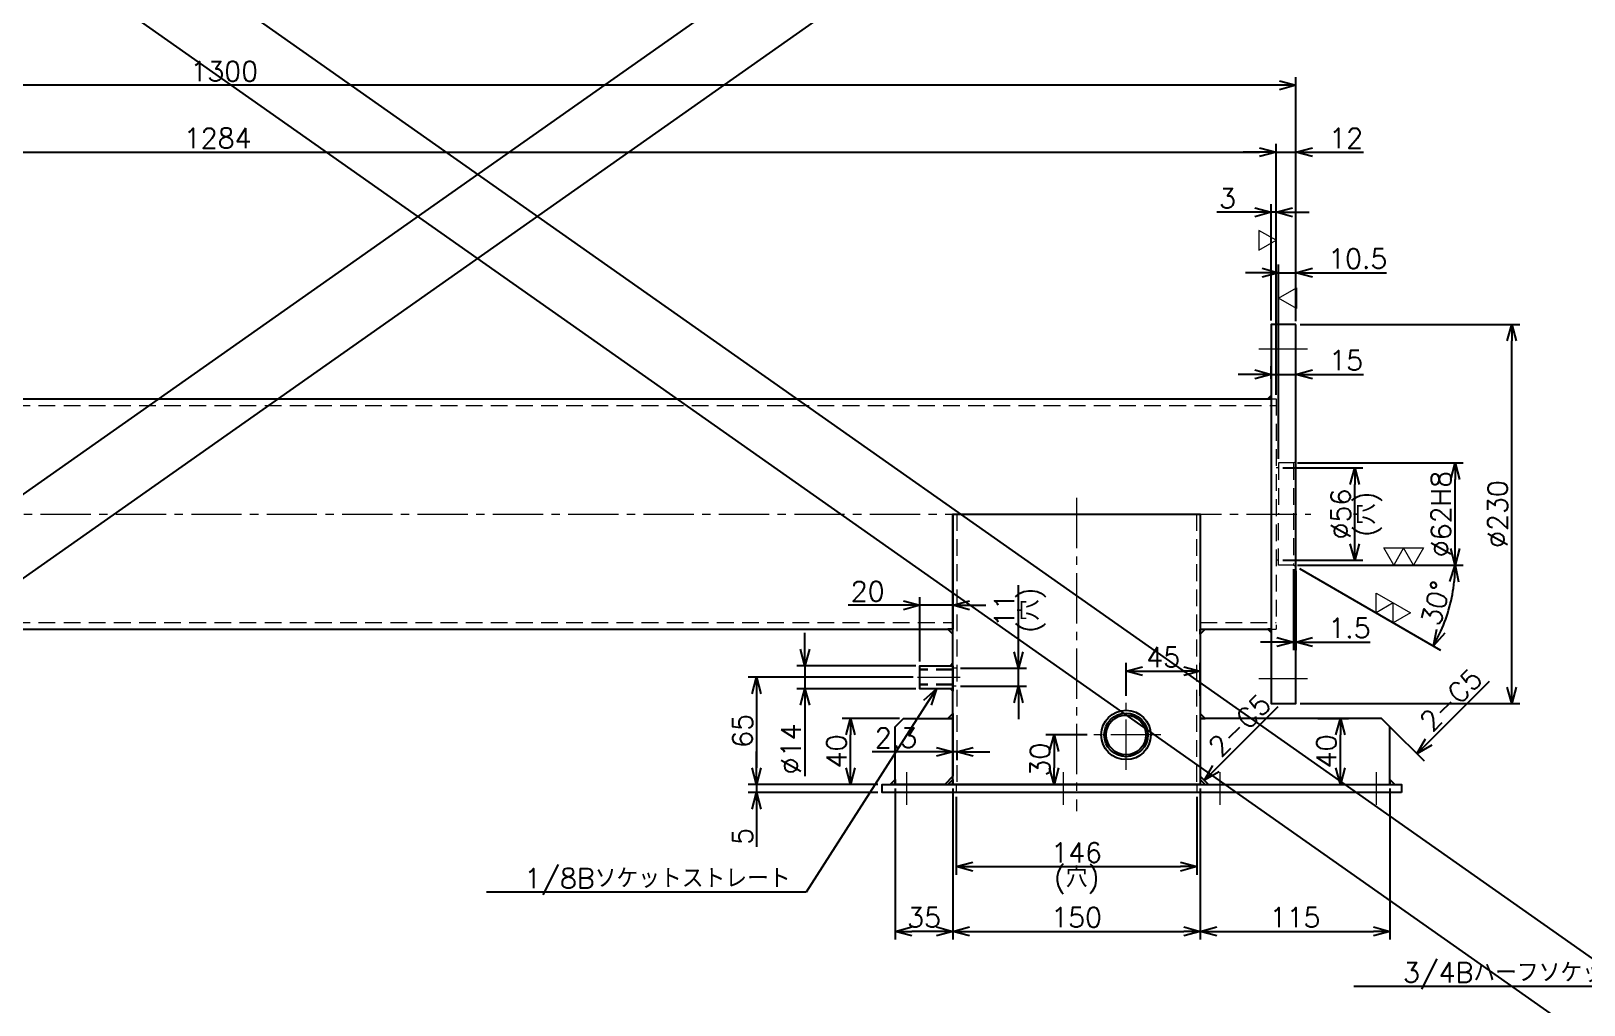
# Model space of a CAD drawing. Header units: millimetres. Extents: x 0 to 4931, y -34 to 1655.
# Drawn here: x 905 to 1847, y 375 to 966 of the extents above; entities that cross this region are included whole.
import ezdxf
from ezdxf import colors
from ezdxf.entities.mleader import LeaderData, LeaderLine
from ezdxf.enums import TextEntityAlignment as Align
from ezdxf.math import Vec2, Vec3

# ---------------------------------------------------------------- set-up
doc = ezdxf.new("R2010")
doc.units = ezdxf.units.MM
doc.header["$LTSCALE"] = 1.6
doc.header["$PDMODE"] = 99
doc.header["$PDSIZE"] = 1
doc.linetypes.add('CENTER2', pattern=[28.575, 19.05, -3.175, 3.175, -3.175])
doc.linetypes.add('HIDDEN', pattern=[9.525, 6.35, -3.175])
for name, color, linetype, lineweight in [('04_HIDDEN', 2, 'HIDDEN', 13), ('05_CENTER', 4, 'CENTER2', 13), ('07_寸法線', 3, 'Continuous', 9), ('08_DIM', 3, 'Continuous', 13)]:
    doc.layers.add(name, color=color, linetype=linetype, lineweight=lineweight)
doc.styles.add('KSS_TXT', font='txt.shx', dxfattribs={"bigfont": 'extfont2.shx'})
doc.styles.get("Standard").update_dxf_attribs({"font": 'txt.shx', "bigfont": 'extfont2.shx'})
doc.dimstyles.new('KSS_DIM', dxfattribs={"dimscale": 4, "dimtxt": 3, "dimasz": 2.5, "dimexe": 1.25, "dimexo": 0.625, "dimtad": 1, "dimdsep": 46, "dimtxsty": 'KSS_TXT', "dimblk": 'OPEN30', "dimcen": 0, "dimazin": 2, "dimtfac": 0.75, "dimtmove": 0, "dimatfit": 3, "dimldrblk": 'OPEN30', "dimfxl": 1.25, "dimtolj": 1, "dimarcsym": 0})

# ---------------------------------------------------------------- blocks, each defined once
blk = doc.blocks.new('A$C4DCA1887')
at = {"color": 0}
for radius in [15, 13.22, 12.06]:
    blk.add_circle((0, 0), radius, dxfattribs=at)
at = {"layer": '05_CENTER'}
for p, q in [((0, -21.19), (0, 21.19)), ((21.19, 0), (-21.19, 0))]:
    blk.add_line(p, q, dxfattribs=at)
blk = doc.blocks.new('A$C134A5B0D')
at = {"color": 3}
for points in [[(-7, 0), (-8.5, 0), (-7, -1.5), (-7, -1.5)], [(7, 0), (8.5, 0), (7, -1.5), (7, -1.5)]]:
    blk.add_lwpolyline(points, close=True, dxfattribs=at)
at = {"color": 0}
blk.add_lwpolyline([(-7, 0), (7, 0), (7, -20), (-7, -20)], close=True, dxfattribs=at)
at = {"layer": '04_HIDDEN'}
for p, q in [((-5.5, 2), (-5.5, 0)), ((-4.86, 0), (-4.86, -20)), ((-4.28, 0), (-4.28, -20)), ((4.28, 0), (4.28, -20)), ((4.86, 0), (4.86, -20)), ((5.5, 2), (5.5, 0))]:
    blk.add_line(p, q, dxfattribs=at)
at = {"layer": '05_CENTER'}
blk.add_line((0, -21.57), (0, 4.36), dxfattribs=at)
blk = doc.blocks.new('_Open30')
at = {"color": 0, "linetype": 'ByBlock', "lineweight": -2}
for p, q in [((-1, 0.268), (0, 0)), ((0, 0), (-1, -0.268)), ((0, 0), (-1, 0))]:
    blk.add_line(p, q, dxfattribs=at)
blk = doc.blocks.new('*D158')
at = {"layer": '08_DIM', "color": 0, "lineweight": -2, "transparency": 16777216}
for p, q in [((376.46, 745.01), (376.46, 897.15)), ((1660.46, 745.01), (1660.46, 897.15)), ((386.46, 892.15), (1650.46, 892.15))]:
    blk.add_line(p, q, dxfattribs=at)
at = {"layer": 'Defpoints', "color": 0, "transparency": 16777216}
for p in [(1660.46, 892.15), (376.46, 742.51), (1660.46, 742.51)]:
    blk.add_point(p, dxfattribs=at)
at = {"layer": '08_DIM', "color": 0, "lineweight": -2, "transparency": 16777216, "xscale": 10, "yscale": 10, "zscale": 10, "rotation": 180}
blk.add_blockref('_Open30', (376.46, 892.15), dxfattribs=at)
at = {"layer": '08_DIM', "color": 0, "lineweight": -2, "transparency": 16777216, "xscale": 10, "yscale": 10, "zscale": 10}
blk.add_blockref('_Open30', (1660.46, 892.15), dxfattribs=at)
at = {"layer": '08_DIM', "color": 0, "transparency": 16777216, "insert": (1018.46, 900.65), "char_height": 12, "attachment_point": 5, "style": 'KSS_TXT'}
blk.add_mtext('\\A1;1284', dxfattribs=at)
blk = doc.blocks.new('*D159')
at = {"layer": '08_DIM', "color": 0, "lineweight": -2, "transparency": 16777216}
for p, q in [((1660.46, 745.01), (1660.46, 897.15)), ((1672.46, 790.11), (1672.46, 897.15)), ((1650.46, 892.15), (1640.46, 892.15)), ((1660.46, 892.15), (1672.46, 892.15)), ((1682.46, 892.15), (1713.46, 892.15))]:
    blk.add_line(p, q, dxfattribs=at)
at = {"layer": 'Defpoints', "color": 0, "transparency": 16777216}
for p in [(1672.46, 892.15), (1672.46, 787.61), (1660.46, 742.51)]:
    blk.add_point(p, dxfattribs=at)
at = {"layer": '08_DIM', "color": 0, "lineweight": -2, "transparency": 16777216, "xscale": 10, "yscale": 10, "zscale": 10}
blk.add_blockref('_Open30', (1660.46, 892.15), dxfattribs=at)
at = {"layer": '08_DIM', "color": 0, "lineweight": -2, "transparency": 16777216, "xscale": 10, "yscale": 10, "zscale": 10, "rotation": 180}
blk.add_blockref('_Open30', (1672.46, 892.15), dxfattribs=at)
at = {"layer": '08_DIM', "color": 0, "transparency": 16777216, "insert": (1702.96, 900.65), "char_height": 12, "attachment_point": 5, "style": 'KSS_TXT'}
blk.add_mtext('\\A1;12', dxfattribs=at)
blk = doc.blocks.new('*D160')
at = {"layer": '08_DIM', "color": 0, "lineweight": -2, "transparency": 16777216}
for p, q in [((1647.46, 757.35), (1637.46, 757.35)), ((1657.46, 754.64), (1657.46, 762.35)), ((1657.46, 757.35), (1672.46, 757.35)), ((1672.46, 754.64), (1672.46, 762.35)), ((1682.46, 757.35), (1713.46, 757.35))]:
    blk.add_line(p, q, dxfattribs=at)
at = {"layer": 'Defpoints', "color": 0, "transparency": 16777216}
for p in [(1672.46, 757.35), (1657.46, 752.14), (1672.46, 752.14)]:
    blk.add_point(p, dxfattribs=at)
at = {"layer": '08_DIM', "color": 0, "lineweight": -2, "transparency": 16777216, "xscale": 10, "yscale": 10, "zscale": 10}
blk.add_blockref('_Open30', (1657.46, 757.35), dxfattribs=at)
at = {"layer": '08_DIM', "color": 0, "lineweight": -2, "transparency": 16777216, "xscale": 10, "yscale": 10, "zscale": 10, "rotation": 180}
blk.add_blockref('_Open30', (1672.46, 757.35), dxfattribs=at)
at = {"layer": '08_DIM', "color": 0, "transparency": 16777216, "insert": (1702.96, 765.86), "char_height": 12, "attachment_point": 5, "style": 'KSS_TXT'}
blk.add_mtext('\\A1;15', dxfattribs=at)
blk = doc.blocks.new('*D161')
at = {"layer": '08_DIM', "color": 0, "lineweight": -2, "transparency": 16777216}
for p, q in [((372.46, 780.11), (372.46, 937.71)), ((1662.46, 932.71), (382.46, 932.71)), ((1672.46, 790.11), (1672.46, 937.71))]:
    blk.add_line(p, q, dxfattribs=at)
at = {"layer": 'Defpoints', "color": 0, "transparency": 16777216}
for p in [(372.46, 932.71), (1672.46, 787.61), (372.46, 777.61)]:
    blk.add_point(p, dxfattribs=at)
at = {"layer": '08_DIM', "color": 0, "lineweight": -2, "transparency": 16777216, "xscale": 10, "yscale": 10, "zscale": 10, "rotation": 180}
blk.add_blockref('_Open30', (372.46, 932.71), dxfattribs=at)
at = {"layer": '08_DIM', "color": 0, "lineweight": -2, "transparency": 16777216, "xscale": 10, "yscale": 10, "zscale": 10}
blk.add_blockref('_Open30', (1672.46, 932.71), dxfattribs=at)
at = {"layer": '08_DIM', "color": 0, "transparency": 16777216, "insert": (1022.46, 941.21), "char_height": 12, "attachment_point": 5, "style": 'KSS_TXT'}
blk.add_mtext('\\A1;1300', dxfattribs=at)
blk = doc.blocks.new('*D163')
at = {"layer": '08_DIM', "color": 0, "lineweight": -2, "transparency": 16777216}
for p, q in [((1664.46, 700.61), (1713.16, 700.61)), ((1708.16, 654.61), (1708.16, 690.61)), ((1664.46, 644.61), (1713.16, 644.61))]:
    blk.add_line(p, q, dxfattribs=at)
at = {"layer": 'Defpoints', "color": 0, "transparency": 16777216}
for p in [(1661.96, 700.61), (1708.16, 700.61), (1661.96, 644.61)]:
    blk.add_point(p, dxfattribs=at)
at = {"layer": '08_DIM', "color": 0, "lineweight": -2, "transparency": 16777216, "xscale": 10, "yscale": 10, "zscale": 10}
for p, rotation in [((1708.16, 700.61), 90), ((1708.16, 644.61), 270)]:
    blk.add_blockref('_Open30', p, dxfattribs=dict(at, rotation=rotation))
at = {"layer": '08_DIM', "color": 0, "transparency": 16777216, "char_height": 12, "attachment_point": 5, "rotation": 90, "style": 'KSS_TXT'}
for s, insert in [('\\A1;%%C56', (1699.65, 672.61)), ('\\A1;(穴)', (1716.66, 672.61))]:
    blk.add_mtext(s, dxfattribs=dict(at, insert=insert))
blk = doc.blocks.new('*D164')
at = {"layer": '08_DIM', "color": 0, "lineweight": -2, "transparency": 16777216}
for p, q in [((1673.46, 703.61), (1774.02, 703.61)), ((1769.02, 651.61), (1769.02, 693.61)), ((1673.46, 641.61), (1774.02, 641.61))]:
    blk.add_line(p, q, dxfattribs=at)
at = {"layer": 'Defpoints', "color": 0, "transparency": 16777216}
for p in [(1670.96, 703.61), (1769.02, 703.61), (1670.96, 641.61)]:
    blk.add_point(p, dxfattribs=at)
at = {"layer": '08_DIM', "color": 0, "lineweight": -2, "transparency": 16777216, "xscale": 10, "yscale": 10, "zscale": 10}
for p, rotation in [((1769.02, 703.61), 90), ((1769.02, 641.61), 270)]:
    blk.add_blockref('_Open30', p, dxfattribs=dict(at, rotation=rotation))
at = {"layer": '08_DIM', "color": 0, "transparency": 16777216, "insert": (1760.52, 672.61), "char_height": 12, "attachment_point": 5, "rotation": 90, "style": 'KSS_TXT'}
blk.add_mtext('\\A1;%%C62H8', dxfattribs=at)
blk = doc.blocks.new('*D165')
at = {"layer": '08_DIM', "color": 0, "lineweight": -2, "transparency": 16777216}
for p, q in [((1674.96, 787.61), (1808.34, 787.61)), ((1803.34, 567.61), (1803.34, 777.61)), ((1674.96, 557.61), (1808.34, 557.61))]:
    blk.add_line(p, q, dxfattribs=at)
at = {"layer": 'Defpoints', "color": 0, "transparency": 16777216}
for p in [(1672.46, 787.61), (1803.34, 787.61), (1672.46, 557.61)]:
    blk.add_point(p, dxfattribs=at)
at = {"layer": '08_DIM', "color": 0, "lineweight": -2, "transparency": 16777216, "xscale": 10, "yscale": 10, "zscale": 10}
for p, rotation in [((1803.34, 787.61), 90), ((1803.34, 557.61), 270)]:
    blk.add_blockref('_Open30', p, dxfattribs=dict(at, rotation=rotation))
at = {"layer": '08_DIM', "color": 0, "transparency": 16777216, "insert": (1794.84, 672.61), "char_height": 12, "attachment_point": 5, "rotation": 90, "style": 'KSS_TXT'}
blk.add_mtext('\\A1;%%C230', dxfattribs=at)
blk = doc.blocks.new('*D166')
at = {"layer": '08_DIM', "color": 0, "lineweight": -2, "transparency": 16777216}
for p, q in [((1657.46, 790.11), (1657.46, 860.66)), ((1660.46, 745.01), (1660.46, 860.66)), ((1647.46, 855.66), (1624.46, 855.66)), ((1660.46, 855.66), (1657.46, 855.66)), ((1670.46, 855.66), (1680.46, 855.66))]:
    blk.add_line(p, q, dxfattribs=at)
at = {"layer": 'Defpoints', "color": 0, "transparency": 16777216}
for p in [(1657.46, 855.66), (1657.46, 787.61), (1660.46, 742.51)]:
    blk.add_point(p, dxfattribs=at)
at = {"layer": '08_DIM', "color": 0, "lineweight": -2, "transparency": 16777216, "xscale": 10, "yscale": 10, "zscale": 10}
blk.add_blockref('_Open30', (1657.46, 855.66), dxfattribs=at)
at = {"layer": '08_DIM', "color": 0, "lineweight": -2, "transparency": 16777216, "xscale": 10, "yscale": 10, "zscale": 10, "rotation": 180}
blk.add_blockref('_Open30', (1660.46, 855.66), dxfattribs=at)
at = {"layer": '08_DIM', "color": 0, "transparency": 16777216, "insert": (1630.96, 864.16), "char_height": 12, "attachment_point": 5, "style": 'KSS_TXT'}
blk.add_mtext('\\A1;3', dxfattribs=at)
blk = doc.blocks.new('*D167')
at = {"layer": '08_DIM', "color": 0, "lineweight": -2, "transparency": 16777216}
for p, q in [((1670.96, 639.11), (1670.96, 589.96)), ((1672.46, 638.24), (1672.46, 589.96)), ((1660.96, 594.96), (1650.96, 594.96)), ((1670.96, 594.96), (1672.46, 594.96)), ((1682.46, 594.96), (1717.46, 594.96))]:
    blk.add_line(p, q, dxfattribs=at)
at = {"layer": 'Defpoints', "color": 0, "transparency": 16777216}
for p in [(1670.96, 641.61), (1672.46, 640.74), (1672.46, 594.96)]:
    blk.add_point(p, dxfattribs=at)
at = {"layer": '08_DIM', "color": 0, "lineweight": -2, "transparency": 16777216, "xscale": 10, "yscale": 10, "zscale": 10}
blk.add_blockref('_Open30', (1670.96, 594.96), dxfattribs=at)
at = {"layer": '08_DIM', "color": 0, "lineweight": -2, "transparency": 16777216, "xscale": 10, "yscale": 10, "zscale": 10, "rotation": 180}
blk.add_blockref('_Open30', (1672.46, 594.96), dxfattribs=at)
at = {"layer": '08_DIM', "color": 0, "transparency": 16777216, "insert": (1704.96, 603.47), "char_height": 12, "attachment_point": 5, "style": 'KSS_TXT'}
blk.add_mtext('\\A1;1.5', dxfattribs=at)
blk = doc.blocks.new('*D168')
at = {"layer": '08_DIM', "color": 0, "lineweight": -2, "transparency": 16777216}
for p, q in [((1661.96, 706.11), (1661.96, 824.04)), ((1672.46, 789.6), (1672.46, 824.04)), ((1651.96, 819.04), (1641.96, 819.04)), ((1661.96, 819.04), (1672.46, 819.04)), ((1682.46, 819.04), (1727.46, 819.04))]:
    blk.add_line(p, q, dxfattribs=at)
at = {"layer": 'Defpoints', "color": 0, "transparency": 16777216}
for p in [(1672.46, 819.04), (1672.46, 787.1), (1661.96, 703.61)]:
    blk.add_point(p, dxfattribs=at)
at = {"layer": '08_DIM', "color": 0, "lineweight": -2, "transparency": 16777216, "xscale": 10, "yscale": 10, "zscale": 10}
blk.add_blockref('_Open30', (1661.96, 819.04), dxfattribs=at)
at = {"layer": '08_DIM', "color": 0, "lineweight": -2, "transparency": 16777216, "xscale": 10, "yscale": 10, "zscale": 10, "rotation": 180}
blk.add_blockref('_Open30', (1672.46, 819.04), dxfattribs=at)
at = {"layer": '08_DIM', "color": 0, "transparency": 16777216, "insert": (1709.96, 827.55), "char_height": 12, "attachment_point": 5, "style": 'KSS_TXT'}
blk.add_mtext('\\A1;10.5', dxfattribs=at)
blk = doc.blocks.new('*D177')
at = {"layer": '08_DIM', "color": 0, "lineweight": -2, "transparency": 16777216}
for p, q in [((1569.46, 562.3), (1569.46, 582.3)), ((1579.46, 577.3), (1604.46, 577.3)), ((1614.46, 562.3), (1614.46, 582.3))]:
    blk.add_line(p, q, dxfattribs=at)
at = {"layer": 'Defpoints', "color": 0, "transparency": 16777216}
for p in [(1614.46, 577.3), (1569.46, 559.8), (1614.46, 559.8)]:
    blk.add_point(p, dxfattribs=at)
at = {"layer": '08_DIM', "color": 0, "lineweight": -2, "transparency": 16777216, "xscale": 10, "yscale": 10, "zscale": 10, "rotation": 180}
blk.add_blockref('_Open30', (1569.46, 577.3), dxfattribs=at)
at = {"layer": '08_DIM', "color": 0, "lineweight": -2, "transparency": 16777216, "xscale": 10, "yscale": 10, "zscale": 10}
blk.add_blockref('_Open30', (1614.46, 577.3), dxfattribs=at)
at = {"layer": '08_DIM', "color": 0, "transparency": 16777216, "insert": (1591.96, 585.81), "char_height": 12, "attachment_point": 5, "style": 'KSS_TXT'}
blk.add_mtext('\\A1;45', dxfattribs=at)
blk = doc.blocks.new('*D178')
at = {"layer": '08_DIM', "color": 0, "lineweight": -2, "transparency": 16777216}
for p, q in [((1545.77, 538.61), (1520.8, 538.61)), ((1525.8, 528.61), (1525.8, 518.61)), ((1523.3, 508.61), (1530.8, 508.61))]:
    blk.add_line(p, q, dxfattribs=at)
at = {"layer": 'Defpoints', "color": 0, "transparency": 16777216}
for p in [(1548.27, 538.61), (1520.8, 508.61), (1525.8, 508.61)]:
    blk.add_point(p, dxfattribs=at)
at = {"layer": '08_DIM', "color": 0, "lineweight": -2, "transparency": 16777216, "xscale": 10, "yscale": 10, "zscale": 10}
for p, rotation in [((1525.8, 538.61), 90), ((1525.8, 508.61), 270)]:
    blk.add_blockref('_Open30', p, dxfattribs=dict(at, rotation=rotation))
at = {"layer": '08_DIM', "color": 0, "transparency": 16777216, "insert": (1517.3, 523.61), "char_height": 12, "attachment_point": 5, "rotation": 90, "style": 'KSS_TXT'}
blk.add_mtext('\\A1;30', dxfattribs=at)
blk = doc.blocks.new('*D179')
at = {"layer": '08_DIM', "color": 0, "lineweight": -2, "transparency": 16777216}
for p, q in [((1464.46, 506.11), (1464.46, 414.44)), ((1614.46, 506.11), (1614.46, 414.44)), ((1474.46, 419.44), (1604.46, 419.44))]:
    blk.add_line(p, q, dxfattribs=at)
at = {"layer": 'Defpoints', "color": 0, "transparency": 16777216}
for p in [(1464.46, 508.61), (1614.46, 508.61), (1614.46, 419.44)]:
    blk.add_point(p, dxfattribs=at)
at = {"layer": '08_DIM', "color": 0, "lineweight": -2, "transparency": 16777216, "xscale": 10, "yscale": 10, "zscale": 10, "rotation": 180}
blk.add_blockref('_Open30', (1464.46, 419.44), dxfattribs=at)
at = {"layer": '08_DIM', "color": 0, "lineweight": -2, "transparency": 16777216, "xscale": 10, "yscale": 10, "zscale": 10}
blk.add_blockref('_Open30', (1614.46, 419.44), dxfattribs=at)
at = {"layer": '08_DIM', "color": 0, "transparency": 16777216, "insert": (1539.46, 427.94), "char_height": 12, "attachment_point": 5, "style": 'KSS_TXT'}
blk.add_mtext('\\A1;150', dxfattribs=at)
blk = doc.blocks.new('*D180')
at = {"layer": '08_DIM', "color": 0, "lineweight": -2, "transparency": 16777216}
for p, q in [((1429.46, 506.11), (1429.46, 414.44)), ((1464.46, 506.11), (1464.46, 414.44)), ((1454.46, 419.44), (1439.46, 419.44))]:
    blk.add_line(p, q, dxfattribs=at)
at = {"layer": 'Defpoints', "color": 0, "transparency": 16777216}
for p in [(1429.46, 508.61), (1464.46, 508.61), (1429.46, 419.44)]:
    blk.add_point(p, dxfattribs=at)
at = {"layer": '08_DIM', "color": 0, "lineweight": -2, "transparency": 16777216, "xscale": 10, "yscale": 10, "zscale": 10, "rotation": 180}
blk.add_blockref('_Open30', (1429.46, 419.44), dxfattribs=at)
at = {"layer": '08_DIM', "color": 0, "lineweight": -2, "transparency": 16777216, "xscale": 10, "yscale": 10, "zscale": 10}
blk.add_blockref('_Open30', (1464.46, 419.44), dxfattribs=at)
at = {"layer": '08_DIM', "color": 0, "transparency": 16777216, "insert": (1446.96, 427.94), "char_height": 12, "attachment_point": 5, "style": 'KSS_TXT'}
blk.add_mtext('\\A1;35', dxfattribs=at)
blk = doc.blocks.new('*D181')
at = {"layer": '08_DIM', "color": 0, "lineweight": -2, "transparency": 16777216}
for p, q in [((1614.46, 506.11), (1614.46, 414.44)), ((1729.46, 506.11), (1729.46, 414.44)), ((1624.46, 419.44), (1719.46, 419.44))]:
    blk.add_line(p, q, dxfattribs=at)
at = {"layer": 'Defpoints', "color": 0, "transparency": 16777216}
for p in [(1614.46, 508.61), (1729.46, 508.61), (1729.46, 419.44)]:
    blk.add_point(p, dxfattribs=at)
at = {"layer": '08_DIM', "color": 0, "lineweight": -2, "transparency": 16777216, "xscale": 10, "yscale": 10, "zscale": 10, "rotation": 180}
blk.add_blockref('_Open30', (1614.46, 419.44), dxfattribs=at)
at = {"layer": '08_DIM', "color": 0, "lineweight": -2, "transparency": 16777216, "xscale": 10, "yscale": 10, "zscale": 10}
blk.add_blockref('_Open30', (1729.46, 419.44), dxfattribs=at)
at = {"layer": '08_DIM', "color": 0, "transparency": 16777216, "insert": (1671.96, 427.94), "char_height": 12, "attachment_point": 5, "style": 'KSS_TXT'}
blk.add_mtext('\\A1;115', dxfattribs=at)
blk = doc.blocks.new('*D182')
at = {"layer": '08_DIM', "color": 0, "lineweight": -2, "transparency": 16777216}
for p, q in [((1345.29, 518.61), (1345.29, 528.61)), ((1418.96, 508.61), (1340.29, 508.61)), ((1418.96, 503.61), (1340.29, 503.61)), ((1345.29, 508.61), (1345.29, 503.61)), ((1345.29, 493.61), (1345.29, 470.61))]:
    blk.add_line(p, q, dxfattribs=at)
at = {"layer": 'Defpoints', "color": 0, "transparency": 16777216}
for p in [(1345.29, 503.61), (1421.46, 508.61), (1421.46, 503.61)]:
    blk.add_point(p, dxfattribs=at)
at = {"layer": '08_DIM', "color": 0, "lineweight": -2, "transparency": 16777216, "xscale": 10, "yscale": 10, "zscale": 10}
for p, rotation in [((1345.29, 508.61), 270), ((1345.29, 503.61), 90)]:
    blk.add_blockref('_Open30', p, dxfattribs=dict(at, rotation=rotation))
at = {"layer": '08_DIM', "color": 0, "transparency": 16777216, "insert": (1336.78, 477.11), "char_height": 12, "attachment_point": 5, "rotation": 90, "style": 'KSS_TXT'}
blk.add_mtext('\\A1;5', dxfattribs=at)
blk = doc.blocks.new('*D183')
at = {"layer": '08_DIM', "color": 0, "lineweight": -2, "transparency": 16777216}
for p, q in [((1444.46, 583.11), (1444.46, 622.25)), ((1464.46, 583.11), (1464.46, 622.25)), ((1434.46, 617.25), (1400.96, 617.25)), ((1464.46, 617.25), (1444.46, 617.25)), ((1474.46, 617.25), (1484.46, 617.25))]:
    blk.add_line(p, q, dxfattribs=at)
at = {"layer": 'Defpoints', "color": 0, "transparency": 16777216}
for p in [(1444.46, 617.25), (1444.46, 580.61), (1464.46, 580.61)]:
    blk.add_point(p, dxfattribs=at)
at = {"layer": '08_DIM', "color": 0, "lineweight": -2, "transparency": 16777216, "xscale": 10, "yscale": 10, "zscale": 10}
blk.add_blockref('_Open30', (1444.46, 617.25), dxfattribs=at)
at = {"layer": '08_DIM', "color": 0, "lineweight": -2, "transparency": 16777216, "xscale": 10, "yscale": 10, "zscale": 10, "rotation": 180}
blk.add_blockref('_Open30', (1464.46, 617.25), dxfattribs=at)
at = {"layer": '08_DIM', "color": 0, "transparency": 16777216, "insert": (1412.71, 625.75), "char_height": 12, "attachment_point": 5, "style": 'KSS_TXT'}
blk.add_mtext('\\A1;20', dxfattribs=at)
blk = doc.blocks.new('*D184')
at = {"layer": '08_DIM', "color": 0, "lineweight": -2, "transparency": 16777216}
for p, q in [((1374.71, 590.61), (1374.71, 600.61)), ((1441.96, 580.61), (1369.71, 580.61)), ((1374.71, 580.61), (1374.71, 566.61)), ((1441.96, 566.61), (1369.71, 566.61)), ((1374.71, 556.61), (1374.71, 513.61))]:
    blk.add_line(p, q, dxfattribs=at)
at = {"layer": 'Defpoints', "color": 0, "transparency": 16777216}
for p in [(1444.46, 580.61), (1374.71, 566.61), (1444.46, 566.61)]:
    blk.add_point(p, dxfattribs=at)
at = {"layer": '08_DIM', "color": 0, "lineweight": -2, "transparency": 16777216, "xscale": 10, "yscale": 10, "zscale": 10}
for p, rotation in [((1374.71, 580.61), 270), ((1374.71, 566.61), 90)]:
    blk.add_blockref('_Open30', p, dxfattribs=dict(at, rotation=rotation))
at = {"layer": '08_DIM', "color": 0, "transparency": 16777216, "insert": (1366.21, 530.11), "char_height": 12, "attachment_point": 5, "rotation": 90, "style": 'KSS_TXT'}
blk.add_mtext('\\A1;%%C14', dxfattribs=at)
blk = doc.blocks.new('*D185')
at = {"layer": '08_DIM', "color": 0, "lineweight": -2, "transparency": 16777216}
for p, q in [((1440.38, 573.61), (1340.29, 573.61)), ((1345.29, 563.61), (1345.29, 518.61)), ((1418.96, 508.61), (1340.29, 508.61))]:
    blk.add_line(p, q, dxfattribs=at)
at = {"layer": 'Defpoints', "color": 0, "transparency": 16777216}
for p in [(1442.88, 573.61), (1345.29, 508.61), (1421.46, 508.61)]:
    blk.add_point(p, dxfattribs=at)
at = {"layer": '08_DIM', "color": 0, "lineweight": -2, "transparency": 16777216, "xscale": 10, "yscale": 10, "zscale": 10}
for p, rotation in [((1345.29, 573.61), 90), ((1345.29, 508.61), 270)]:
    blk.add_blockref('_Open30', p, dxfattribs=dict(at, rotation=rotation))
at = {"layer": '08_DIM', "color": 0, "transparency": 16777216, "insert": (1336.78, 541.11), "char_height": 12, "attachment_point": 5, "rotation": 90, "style": 'KSS_TXT'}
blk.add_mtext('\\A1;65', dxfattribs=at)
blk = doc.blocks.new('*D186')
at = {"layer": '08_DIM', "color": 0, "lineweight": -2, "transparency": 16777216}
for p, q in [((1504.17, 589.11), (1504.17, 629.51)), ((1468.96, 579.11), (1509.17, 579.11)), ((1504.17, 568.11), (1504.17, 579.11)), ((1468.96, 568.11), (1509.17, 568.11)), ((1504.17, 558.11), (1504.17, 548.11))]:
    blk.add_line(p, q, dxfattribs=at)
at = {"layer": 'Defpoints', "color": 0, "transparency": 16777216}
for p in [(1466.46, 579.11), (1504.17, 579.11), (1466.46, 568.11)]:
    blk.add_point(p, dxfattribs=at)
at = {"layer": '08_DIM', "color": 0, "lineweight": -2, "transparency": 16777216, "xscale": 10, "yscale": 10, "zscale": 10}
for p, rotation in [((1504.17, 579.11), 270), ((1504.17, 568.11), 90)]:
    blk.add_blockref('_Open30', p, dxfattribs=dict(at, rotation=rotation))
at = {"layer": '08_DIM', "color": 0, "transparency": 16777216, "char_height": 12, "attachment_point": 5, "rotation": 90, "style": 'KSS_TXT'}
for s, insert in [('\\A1;(穴)', (1512.67, 614.31)), ('\\A1;11', (1495.67, 614.31))]:
    blk.add_mtext(s, dxfattribs=dict(at, insert=insert))
blk = doc.blocks.new('*D190')
at = {"layer": '08_DIM', "color": 0, "lineweight": -2, "transparency": 16777216}
for p, q in [((1454.46, 528.37), (1415.46, 528.37)), ((1464.46, 533.25), (1464.46, 523.37)), ((1466.76, 528.37), (1464.46, 528.37)), ((1466.76, 528.25), (1466.76, 523.37)), ((1476.76, 528.37), (1486.76, 528.37))]:
    blk.add_line(p, q, dxfattribs=at)
at = {"layer": 'Defpoints', "color": 0, "transparency": 16777216}
for p in [(1464.46, 535.75), (1464.46, 528.37), (1466.76, 530.75)]:
    blk.add_point(p, dxfattribs=at)
at = {"layer": '08_DIM', "color": 0, "lineweight": -2, "transparency": 16777216, "xscale": 10, "yscale": 10, "zscale": 10}
blk.add_blockref('_Open30', (1464.46, 528.37), dxfattribs=at)
at = {"layer": '08_DIM', "color": 0, "lineweight": -2, "transparency": 16777216, "xscale": 10, "yscale": 10, "zscale": 10, "rotation": 180}
blk.add_blockref('_Open30', (1466.76, 528.37), dxfattribs=at)
at = {"layer": '08_DIM', "color": 0, "transparency": 16777216, "insert": (1429.96, 536.87), "char_height": 12, "attachment_point": 5, "style": 'KSS_TXT'}
blk.add_mtext('\\A1;2.3', dxfattribs=at)
blk = doc.blocks.new('*D191')
at = {"layer": '08_DIM', "color": 0, "lineweight": -2, "transparency": 16777216}
for p, q in [((1466.46, 501.11), (1466.46, 453.7)), ((1612.46, 501.11), (1612.46, 453.7)), ((1476.46, 458.7), (1602.46, 458.7))]:
    blk.add_line(p, q, dxfattribs=at)
at = {"layer": 'Defpoints', "color": 0, "transparency": 16777216}
for p in [(1466.46, 503.61), (1612.46, 503.61), (1612.46, 458.7)]:
    blk.add_point(p, dxfattribs=at)
at = {"layer": '08_DIM', "color": 0, "lineweight": -2, "transparency": 16777216, "xscale": 10, "yscale": 10, "zscale": 10, "rotation": 180}
blk.add_blockref('_Open30', (1466.46, 458.7), dxfattribs=at)
at = {"layer": '08_DIM', "color": 0, "lineweight": -2, "transparency": 16777216, "xscale": 10, "yscale": 10, "zscale": 10}
blk.add_blockref('_Open30', (1612.46, 458.7), dxfattribs=at)
at = {"layer": '08_DIM', "color": 0, "transparency": 16777216, "char_height": 12, "attachment_point": 5, "style": 'KSS_TXT'}
for s, insert in [('\\A1;146', (1539.46, 467.2)), ('\\A1;(穴)', (1539.46, 450.2))]:
    blk.add_mtext(s, dxfattribs=dict(at, insert=insert))
blk = doc.blocks.new('*D197')
at = {"layer": '08_DIM', "color": 0, "lineweight": -2, "transparency": 16777216}
blk.add_line((1624.03, 518.18), (1661.68, 555.83), dxfattribs=at)
at = {"layer": 'Defpoints', "color": 0, "transparency": 16777216}
for p in [(1660.08, 554.23), (1660.08, 554.23), (1616.96, 511.11)]:
    blk.add_point(p, dxfattribs=at)
at = {"layer": '08_DIM', "color": 0, "lineweight": -2, "transparency": 16777216, "xscale": 10, "yscale": 10, "zscale": 10, "rotation": 224.9999999999999}
blk.add_blockref('_Open30', (1616.96, 511.11), dxfattribs=at)
at = {"layer": '08_DIM', "color": 0, "transparency": 16777216, "insert": (1638.34, 544.52), "char_height": 12, "attachment_point": 5, "rotation": 45, "style": 'KSS_TXT'}
blk.add_mtext('\\A1;2-C5', dxfattribs=at)
blk = doc.blocks.new('*D198')
at = {"layer": '08_DIM', "color": 0, "lineweight": -2, "transparency": 16777216}
blk.add_line((1752.92, 534.29), (1789.86, 571.23), dxfattribs=at)
at = {"layer": 'Defpoints', "color": 0, "transparency": 16777216}
for p in [(1796.71, 578.08), (1796.71, 578.08), (1745.85, 527.22)]:
    blk.add_point(p, dxfattribs=at)
at = {"layer": '08_DIM', "color": 0, "lineweight": -2, "transparency": 16777216, "xscale": 10, "yscale": 10, "zscale": 10, "rotation": 225.0000000000003}
blk.add_blockref('_Open30', (1745.85, 527.22), dxfattribs=at)
at = {"layer": '08_DIM', "color": 0, "transparency": 16777216, "insert": (1766.52, 559.93), "char_height": 12, "attachment_point": 5, "rotation": 45, "style": 'KSS_TXT'}
blk.add_mtext('\\A1;2-C5', dxfattribs=at)
blk = doc.blocks.new('*D200')
at = {"layer": '08_DIM', "color": 0, "lineweight": -2, "transparency": 16777216}
for p, q in [((1673.46, 641.61), (1773.97, 641.61)), ((1674.62, 639.49), (1760.17, 590.1))]:
    blk.add_line(p, q, dxfattribs=at)
blk.add_arc((1670.96, 641.61), 98.01, 335.8482, 354.1518, dxfattribs=at)
at = {"layer": 'Defpoints', "color": 0, "transparency": 16777216}
for p in [(1661.96, 641.61), (1670.96, 641.61), (1670.96, 641.61), (1672.46, 640.74), (1763.06, 608.09)]:
    blk.add_point(p, dxfattribs=at)
at = {"layer": '08_DIM', "color": 0, "lineweight": -2, "transparency": 16777216, "xscale": 10, "yscale": 10, "zscale": 10}
for p, rotation in [((1768.97, 641.61), 87.07590170012946), ((1755.84, 592.6), 242.9240982998798)]:
    blk.add_blockref('_Open30', p, dxfattribs=dict(at, rotation=rotation))
at = {"layer": '08_DIM', "color": 0, "transparency": 16777216, "insert": (1757.42, 618.44), "char_height": 12, "attachment_point": 5, "rotation": 75, "style": 'KSS_TXT'}
blk.add_mtext('\\A1;30%%d', dxfattribs=at)
blk = doc.blocks.new('*D203')
at = {"layer": '08_DIM', "color": 0, "lineweight": -2, "transparency": 16777216}
for p, q in [((1685.83, 548.61), (1704.47, 548.61)), ((1699.47, 518.61), (1699.47, 538.61)), ((1697.83, 508.61), (1704.47, 508.61))]:
    blk.add_line(p, q, dxfattribs=at)
at = {"layer": 'Defpoints', "color": 0, "transparency": 16777216}
for p in [(1683.33, 548.61), (1699.47, 548.61), (1695.33, 508.61)]:
    blk.add_point(p, dxfattribs=at)
at = {"layer": '08_DIM', "color": 0, "lineweight": -2, "transparency": 16777216, "xscale": 10, "yscale": 10, "zscale": 10}
for p, rotation in [((1699.47, 548.61), 90), ((1699.47, 508.61), 270)]:
    blk.add_blockref('_Open30', p, dxfattribs=dict(at, rotation=rotation))
at = {"layer": '08_DIM', "color": 0, "transparency": 16777216, "insert": (1690.97, 528.61), "char_height": 12, "attachment_point": 5, "rotation": 90, "style": 'KSS_TXT'}
blk.add_mtext('\\A1;40', dxfattribs=at)
blk = doc.blocks.new('*D204')
at = {"layer": '08_DIM', "color": 0, "lineweight": -2, "transparency": 16777216}
for p, q in [((1431.96, 548.61), (1397.36, 548.61)), ((1402.36, 518.61), (1402.36, 538.61)), ((1418.96, 508.61), (1397.36, 508.61))]:
    blk.add_line(p, q, dxfattribs=at)
at = {"layer": 'Defpoints', "color": 0, "transparency": 16777216}
for p in [(1402.36, 548.61), (1434.46, 548.61), (1421.46, 508.61)]:
    blk.add_point(p, dxfattribs=at)
at = {"layer": '08_DIM', "color": 0, "lineweight": -2, "transparency": 16777216, "xscale": 10, "yscale": 10, "zscale": 10}
for p, rotation in [((1402.36, 548.61), 90), ((1402.36, 508.61), 270)]:
    blk.add_blockref('_Open30', p, dxfattribs=dict(at, rotation=rotation))
at = {"layer": '08_DIM', "color": 0, "transparency": 16777216, "insert": (1393.86, 528.61), "char_height": 12, "attachment_point": 5, "rotation": 90, "style": 'KSS_TXT'}
blk.add_mtext('\\A1;40', dxfattribs=at)
blk = doc.blocks.new('p1ba02')
for p, q in [((-1.5, 2.6), (1.5, 2.6)), ((0, 0), (-1.5, 2.6)), ((1.5, 2.6), (0, 0)), ((3, 0), (1.5, 2.6)), ((1.5, 2.6), (4.5, 2.6)), ((4.5, 2.6), (3, 0))]:
    blk.add_line(p, q)
blk = doc.blocks.new('p1ba01')
for p, q in [((0, 0), (-1.5, 2.6)), ((-1.5, 2.6), (1.5, 2.6)), ((1.5, 2.6), (0, 0))]:
    blk.add_line(p, q)
blk = doc.blocks.new('AM_BALLOON1')
at = {"transparency": 16777216}
blk.add_circle((0, 0), 5, dxfattribs=at)
blk.add_attdef('B_NUMBER', text='', height=3, dxfattribs=at).set_placement((0, 0), align=Align.MIDDLE_CENTER)
blk = doc.blocks.new('_OPEN')
at = {"color": 0, "linetype": 'ByBlock'}
for p, q in [((-1, 0.167), (0, 0)), ((0, 0), (-1, -0.167)), ((0, 0), (-1, 0))]:
    blk.add_line(p, q, dxfattribs=at)

msp = doc.modelspace()

# ---------------------------------------------------------------- linework, layer by layer
for p, q in [((0, 1655.492), (2352.09, 0)), ((2352.09, 1655.492), (0, 0)), ((2279.671, 1655.492), (0, 50.971)), ((72.419, 1655.492), (2352.09, 50.971))]:
    msp.add_line(p, q)
at = {"color": 0}
for p, q in [((381.456, 742.51), (1657.456, 742.51)), ((1464.456, 672.61), (1464.456, 602.71)), ((1464.456, 672.61), (1614.456, 672.61)), ((1614.456, 672.61), (1614.456, 602.71)), ((381.456, 602.71), (1464.456, 602.71)), ((1614.456, 602.71), (1657.456, 602.71))]:
    msp.add_line(p, q, dxfattribs=at)
for points in [[(1672.456, 787.61), (1657.456, 787.61), (1657.456, 557.61), (1672.456, 557.61)], [(1614.456, 508.61), (1464.456, 508.61), (1464.456, 672.61), (1614.456, 672.61)], [(1459.456, 508.61), (1429.456, 508.61), (1429.456, 543.61), (1434.456, 548.61), (1464.456, 548.61), (1464.456, 513.61)], [(1619.456, 508.61), (1729.456, 508.61), (1729.456, 543.61), (1724.456, 548.61), (1614.456, 548.61), (1614.456, 513.61)], [(1736.456, 503.61), (1421.456, 503.61), (1421.456, 508.61), (1736.456, 508.61)]]:
    msp.add_lwpolyline(points, close=True, dxfattribs=at)
at = {"color": 3}
for points in [[(1657.456, 742.51), (1655.456, 742.51), (1655.456, 742.51), (1657.456, 744.51)], [(1657.456, 602.71), (1655.456, 602.71), (1655.456, 602.71), (1657.456, 600.71)]]:
    msp.add_lwpolyline(points, close=True, dxfattribs=at)
for points in [[(1464.456, 599.71), (1464.456, 602.71), (1461.456, 602.71), (1464.456, 599.71)], [(1614.456, 599.71), (1614.456, 602.71), (1617.456, 602.71), (1614.456, 599.71)], [(1464.456, 551.61), (1464.456, 548.61), (1461.456, 548.61), (1464.456, 551.61)], [(1614.456, 551.61), (1614.456, 548.61), (1617.456, 548.61), (1614.456, 551.61)], [(1429.456, 511.61), (1429.456, 508.61), (1426.456, 508.61), (1429.456, 511.61)], [(1464.456, 511.61), (1464.456, 508.61), (1461.456, 508.61), (1464.456, 511.61)], [(1614.456, 511.61), (1614.456, 508.61), (1617.456, 508.61), (1614.456, 511.61)], [(1729.456, 511.61), (1729.456, 508.61), (1732.456, 508.61), (1729.456, 511.61)]]:
    msp.add_lwpolyline(points, dxfattribs=at)
at = {"layer": '04_HIDDEN'}
for p, q in [((376.456, 738.51), (1660.456, 738.51)), ((1657.456, 742.51), (1660.456, 742.51)), ((1660.456, 742.51), (1660.456, 602.71)), ((1661.956, 700.61), (1660.456, 700.61)), ((1661.956, 703.61), (1661.956, 672.61)), ((1670.956, 703.61), (1672.456, 704.476)), ((1670.956, 703.61), (1670.956, 641.61)), ((1466.756, 672.61), (1466.756, 508.61)), ((1612.156, 672.61), (1612.156, 508.61)), ((1661.956, 641.61), (1661.956, 672.61)), ((1661.956, 644.61), (1660.456, 644.61)), ((1670.956, 641.61), (1672.456, 640.744)), ((376.456, 606.71), (1464.456, 606.71)), ((1614.456, 606.71), (1660.456, 606.71)), ((1657.456, 602.71), (1660.456, 602.71)), ((1466.456, 508.61), (1466.456, 503.61)), ((1612.456, 508.61), (1612.456, 503.61))]:
    msp.add_line(p, q, dxfattribs=at)
for points in [[(1670.956, 703.61), (1661.956, 703.61)], [(1670.956, 641.61), (1661.956, 641.61)]]:
    msp.add_lwpolyline(points, dxfattribs=at)
at = {"layer": '05_CENTER'}
for p, q in [((1679.452, 772.61), (1650.079, 772.61)), ((1539.456, 682.399), (1539.456, 492.293)), ((362.436, 672.61), (1681.596, 672.61)), ((1679.452, 572.61), (1650.079, 572.61)), ((1436.456, 496.197), (1436.456, 515.982)), ((1531.456, 496.197), (1531.456, 515.982)), ((1626.456, 496.197), (1626.456, 515.982)), ((1721.456, 496.197), (1721.456, 515.982))]:
    msp.add_line(p, q, dxfattribs=at)

# ---------------------------------------------------------------- block references
at = {"rotation": 270}
msp.add_blockref('A$C134A5B0D', (1464.456, 573.61), dxfattribs=at)
msp.add_blockref('A$C4DCA1887', (1569.456, 538.61))
at = {"layer": '08_DIM'}
for name, p, xscale, yscale, zscale, rotation in [('p1ba01', (1660.456, 838.723), -4, 4, 4, 90), ('p1ba01', (1661.956, 803.525), 4.2, 4.2, 4.2, 270), ('p1ba02', (1721.117, 612.65), 4, 4, 4, 329.9999999999999)]:
    msp.add_blockref(name, p, dxfattribs=dict(at, xscale=xscale, yscale=yscale, zscale=zscale, rotation=rotation))
at = {"layer": '08_DIM', "xscale": 4, "yscale": 4, "zscale": 4}
msp.add_blockref('p1ba02', (1731.803, 641.61), dxfattribs=at)

# ---------------------------------------------------------------- dimensions: what is measured, and where the dimension line sits
at = {"layer": '08_DIM'}
for base, p1, p2, picture, middle in [((372.456, 932.706), (1672.456, 787.61), (372.456, 777.61), '*D161', (1022.456, 941.206)), ((1660.456, 892.149), (376.456, 742.51), (1660.456, 742.51), '*D158', (1018.456, 900.649)), ((1672.456, 892.149), (1660.456, 742.51), (1672.456, 787.61), '*D159', (1702.956, 900.649)), ((1657.456, 855.657), (1660.456, 742.51), (1657.456, 787.61), '*D166', (1630.956, 864.157)), ((1672.456, 819.037), (1661.956, 703.61), (1672.456, 787.102), '*D168', (1709.956, 827.545)), ((1672.456, 757.35), (1657.456, 752.14), (1672.456, 752.14), '*D160', (1702.956, 765.859)), ((1672.456, 594.962), (1670.956, 641.61), (1672.456, 640.744), '*D167', (1704.956, 603.47)), ((1444.456, 617.25), (1464.456, 580.61), (1444.456, 580.61), '*D183', (1412.706, 625.75)), ((1614.456, 577.302), (1569.456, 559.801), (1614.456, 559.801), '*D177', (1591.956, 585.81)), ((1429.456, 419.436), (1464.456, 508.61), (1429.456, 508.61), '*D180', (1446.956, 427.944)), ((1614.456, 419.436), (1464.456, 508.61), (1614.456, 508.61), '*D179', (1539.456, 427.944)), ((1729.456, 419.436), (1614.456, 508.61), (1729.456, 508.61), '*D181', (1671.956, 427.944))]:
    dim = msp.add_linear_dim(base=base, p1=p1, p2=p2, dimstyle='KSS_DIM', dxfattribs=at)
    dim.commit()
    dim.dimension.update_dxf_attribs({"geometry": picture, "text_midpoint": middle})
for base, p1, p2, text, picture, middle in [((1803.34, 787.61), (1672.456, 557.61), (1672.456, 787.61), '%%C<>', '*D165', (1794.84, 672.61)), ((1769.02, 703.61), (1670.956, 641.61), (1670.956, 703.61), '%%C<>H8', '*D164', (1760.52, 672.61)), ((1374.709, 566.61), (1444.456, 580.61), (1444.456, 566.61), '%%C<>', '*D184', (1366.209, 530.11))]:
    dim = msp.add_linear_dim(base=base, p1=p1, p2=p2, angle=90, text=text, dimstyle='KSS_DIM', dxfattribs=at)
    dim.commit()
    dim.dimension.update_dxf_attribs({"geometry": picture, "text_midpoint": middle})
dim = msp.add_linear_dim(base=(1708.156, 700.61), p1=(1661.956, 644.61), p2=(1661.956, 700.61), angle=90, text='%%C<>', dimstyle='KSS_DIM', override={"dimpost": '\\X(穴)'}, dxfattribs=at)
dim.commit()
dim.dimension.update_dxf_attribs({"geometry": '*D163', "text_midpoint": (1699.648, 672.61)})
dim = msp.add_angular_dim_2l(base=(1763.059, 608.087), line1=((1670.956, 641.61), (1672.456, 640.744)), line2=((1670.956, 641.61), (1661.956, 641.61)), dimstyle='KSS_DIM', override={"dimblk1": 'Open30', "dimblk2": 'Open30', "dimsah": 1}, dxfattribs=at)
dim.commit()
dim.dimension.update_dxf_attribs({"geometry": '*D200', "text_midpoint": (1757.42, 618.442)})
dim = msp.add_linear_dim(base=(1504.173, 579.11), p1=(1466.456, 568.11), p2=(1466.456, 579.11), angle=90, dimstyle='KSS_DIM', override={"dimpost": '\\X(穴)'}, dxfattribs=at)
dim.commit()
dim.dimension.update_dxf_attribs({"geometry": '*D186', "text_midpoint": (1495.673, 614.31)})
for base, p1, p2, picture, middle in [((1796.709, 578.08), (1745.847, 527.219), (1796.709, 578.08), '*D198', (1772.537, 553.909)), ((1660.077, 554.231), (1616.956, 511.11), (1660.077, 554.231), '*D197', (1644.353, 538.508))]:
    dim = msp.add_linear_dim(base=base, p1=p1, p2=p2, angle=45, text='2-C5', dimstyle='KSS_DIM', override={"dimse1": 1, "dimse2": 1, "dimsd2": 1}, dxfattribs=at)
    dim.commit()
    dim.dimension.update_dxf_attribs({"geometry": picture, "text_midpoint": middle, "dimtype": 161})
for base, p1, p2, angle, picture, middle in [((1345.285, 508.61), (1442.883, 573.61), (1421.456, 508.61), 90, '*D185', (1336.777, 541.11)), ((1402.359, 548.61), (1421.456, 508.61), (1434.456, 548.61), 90, '*D204', (1393.859, 528.61)), ((1699.466, 548.61), (1695.326, 508.61), (1683.326, 548.61), 90, '*D203', (1690.966, 528.61)), ((1464.456, 528.372), (1466.756, 530.749), (1464.456, 535.749), 0, '*D190', (1429.956, 536.872)), ((1525.798, 508.61), (1548.265, 538.61), (1520.798, 508.61), 90, '*D178', (1517.298, 523.61)), ((1345.285, 503.61), (1421.456, 508.61), (1421.456, 503.61), 90, '*D182', (1336.777, 477.11))]:
    dim = msp.add_linear_dim(base=base, p1=p1, p2=p2, angle=angle, dimstyle='KSS_DIM', dxfattribs=at)
    dim.commit()
    dim.dimension.update_dxf_attribs({"geometry": picture, "text_midpoint": middle})
dim = msp.add_linear_dim(base=(1612.456, 458.704), p1=(1466.456, 503.61), p2=(1612.456, 503.61), dimstyle='KSS_DIM', override={"dimpost": '\\X(穴)'}, dxfattribs=at)
dim.commit()
dim.dimension.update_dxf_attribs({"geometry": '*D191', "text_midpoint": (1539.456, 467.204)})

# ---------------------------------------------------------------- leaders
at = {"layer": '07_寸法線'}
ml = msp.add_multileader_block('Standard', dxfattribs=at)
ml.set_content('AM_BALLOON1', color=256, scale=5)
ml.set_attribute('B_NUMBER', '19', width=0)
ml.set_leader_properties(color=256, linetype='ByLayer', lineweight=-1)
ml.set_arrow_properties(name='OPEN')
ml.build(insert=Vec2(0, 0))
ml.multileader.update_dxf_attribs({"leader_type": 0, "has_dogleg": 0, "text_right_attachment_type": 6, "dogleg_length": 0, "arrow_head_size": 10, "scale": 2.5, "block_connection_type": 1})
ctx = ml.context
ctx.base_point, ctx.scale, ctx.char_height, ctx.arrow_head_size, ctx.landing_gap_size, ctx.plane_origin = Vec3(3041.991, 1434.038), 2.5, 20, 10, 10, Vec3(3041.991, 1434.038)
ctx.right_attachment, ctx.attachment_type = 6, 1
notes = []
notes.append((ctx, [(0, (0, 0, 0), (0, 0), (1, 0), 1, [])]))
ctx.block.insert = Vec3(3041.991, 1434.038)
at = {"layer": '08_DIM'}
msp.add_leader([(1729.456, 543.61), (1750.206, 522.86)], dimstyle='KSS_DIM', override={"dimse1": 1, "dimse2": 1, "dimsd2": 1, "dimldrblk": 'None'}, dxfattribs=at)
ml = msp.add_multileader_mtext('Standard', dxfattribs=at)
ml.set_content('1/8Bソケットストレート', color=256)
ml.set_leader_properties()
ml.set_arrow_properties(name='OPEN30')
ml.build(insert=Vec2(0, 0))
ml.multileader.update_dxf_attribs({"text_left_attachment_type": 6, "text_right_attachment_type": 6, "dogleg_length": 0.36, "arrow_head_size": 10, "scale": 4})
ctx = ml.context
ctx.base_point, ctx.scale, ctx.char_height, ctx.arrow_head_size, ctx.landing_gap_size, ctx.plane_origin = Vec3(1187.566, 443.263), 4, 12, 10, 8, Vec3(1130.265, 373.425)
ctx.left_attachment, ctx.right_attachment, ctx.text_align_type = 6, 6, 2
notes.append((ctx, [(0, (1, 1, 0), (1375.406, 443.263), (-1, 0), 1.44, [(0, [(1454.456, 566.61)], 0, [])])]))
ctx.mtext.insert, ctx.mtext.alignment, ctx.mtext.flow_direction = Vec3(1365.966, 457.663), 3, 5
ml = msp.add_multileader_mtext('Standard', dxfattribs=at)
ml.set_content('3/4Bハーフソケット(ストレート)', color=256)
ml.set_leader_properties()
ml.set_arrow_properties(name='OPEN30')
ml.build(insert=Vec2(0, 0))
ml.multileader.update_dxf_attribs({"text_left_attachment_type": 6, "text_right_attachment_type": 6, "dogleg_length": 0.36, "arrow_head_size": 10, "scale": 4})
ctx = ml.context
ctx.base_point, ctx.scale, ctx.char_height, ctx.arrow_head_size, ctx.landing_gap_size, ctx.plane_origin = Vec3(1712.1, 386.04), 4, 12, 10, 8, Vec3(1335.011, 381.172)
ctx.left_attachment, ctx.right_attachment, ctx.text_align_type = 6, 6, 2
notes.append((ctx, [(0, (1, 1, 0), (1962.34, 386.04), (-1, 0), 1.44, [(0, [(1989.965, 523.61)], 0, [])])]))
ctx.mtext.insert, ctx.mtext.alignment, ctx.mtext.flow_direction = Vec3(1952.9, 400.44), 3, 5
for ctx, leaders in notes:
    for number, flags, end, landing, length, lines in leaders:
        leader = LeaderData()
        leader.index, (leader.has_last_leader_line, leader.has_dogleg_vector, leader.attachment_direction) = number, flags
        leader.last_leader_point, leader.dogleg_vector, leader.dogleg_length = Vec3(end), Vec3(landing), length
        for number, points, colour, breaks in lines:
            line = LeaderLine()
            line.index, line.vertices, line.color, line.breaks = number, Vec3.list(points), colors.encode_raw_color(colour), breaks
            leader.lines.append(line)
        ctx.leaders.append(leader)

doc.saveas('drawing.dxf')
